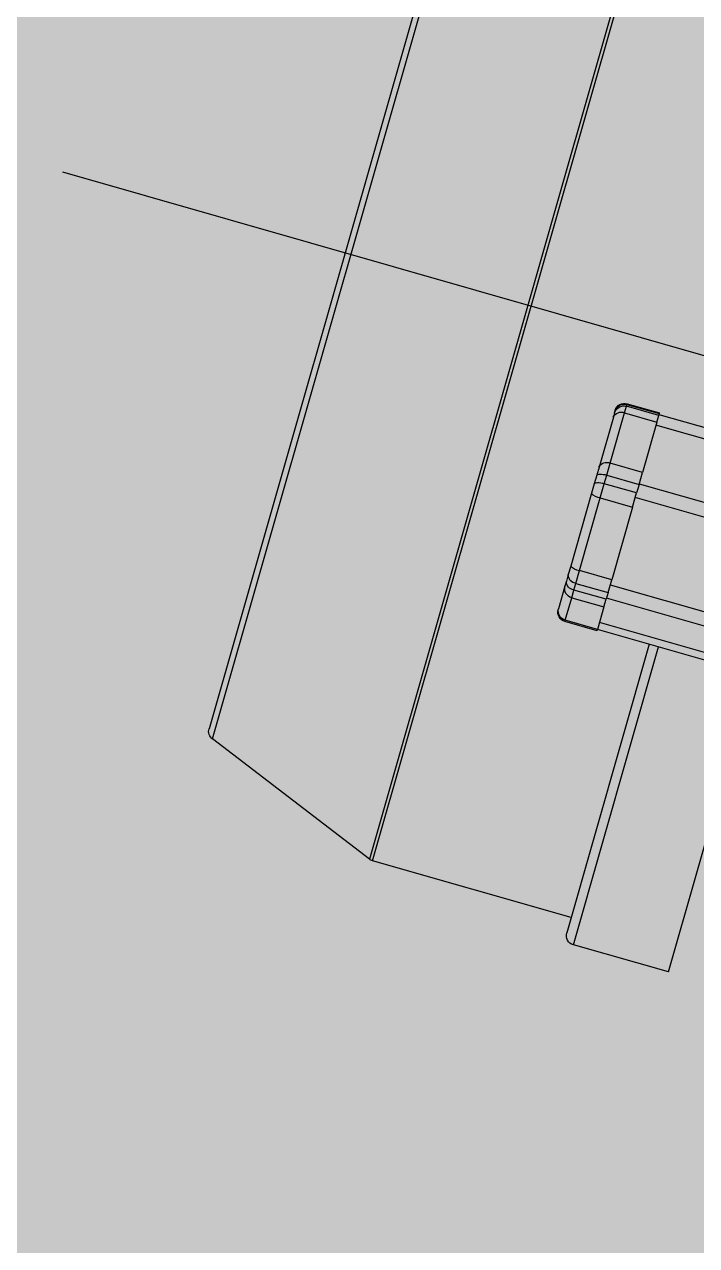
# Model space of a CAD drawing. Header units: millimetres. Extents: x -11451263 to 11578383104, y -507 to 1450429.
# Drawn here: x 12077915.9 to 12077972, y 1107272.6 to 1107374.4 of the extents above; entities that cross this region are included whole.
import ezdxf

# ---------------------------------------------------------------- set-up
doc = ezdxf.new("R2010")
doc.units = ezdxf.units.MM
doc.header["$MEASUREMENT"] = 0
doc.layers.get('0').update_dxf_attribs({"linetype": 'CONTINUOUS', "lineweight": 13})
doc.layers.get('Defpoints').update_dxf_attribs({"color": 5, "linetype": 'CONTINUOUS', "lineweight": 13})
doc.layers.add('KT-Net to mau', color=159, linetype='CONTINUOUS', lineweight=18)
doc.layers.add('SPE-MEP-Plumbing', color=90, linetype='CONTINUOUS', lineweight=0)
doc.layers.add('Thiet bi B boi', color=11, linetype='CONTINUOUS')

# ---------------------------------------------------------------- blocks, each defined once
blk = doc.blocks.new('BƠM BB 38774')
at = {"layer": 'Thiet bi B boi'}
for p, q in [((428740.19, 361574.89), (428740.19, 361695.09)), ((428740.55, 361695.02), (428740.55, 361574.96)), ((428759.74, 361582.49), (428759.74, 361687.49)), ((428760.37, 361686.56), (428760.37, 361583.42)), ((428791, 361634.99), (428124, 361634.99)), ((428724.28, 361627.79), (428712.38, 361627.79)), ((428727.78, 361627.95), (428724.28, 361627.95)), ((428724.28, 361627.88), (428724.28, 361627.95)), ((428724.28, 361627.88), (428724.28, 361627.78)), ((428727.78, 361627.88), (428724.28, 361627.88)), ((428724.28, 361627.78), (428724.28, 361627.67)), ((428724.28, 361627.67), (428727.78, 361627.67)), ((428724.28, 361626.96), (428724.28, 361627.67)), ((428727.78, 361626.96), (428724.28, 361626.96)), ((428724.28, 361626.96), (428724.28, 361621.52)), ((428727.78, 361627.88), (428727.78, 361627.95)), ((428727.78, 361627.67), (428727.78, 361627.88)), ((428727.78, 361626.96), (428727.78, 361627.67)), ((428727.78, 361621.52), (428727.78, 361626.96)), ((428712.38, 361626.63), (428724.28, 361626.63)), ((428728.78, 361626.95), (428728.78, 361626.9)), ((428728.78, 361626.9), (428728.78, 361626.7)), ((428728.78, 361626.7), (428728.78, 361626.22)), ((428728.78, 361626.22), (428728.78, 361620.79)), ((428724.28, 361621.52), (428727.78, 361621.52)), ((428724.28, 361620.22), (428724.28, 361621.52)), ((428727.78, 361620.22), (428727.78, 361621.52)), ((428728.78, 361620.79), (428728.78, 361619.91)), ((428724.28, 361620.28), (428712.38, 361620.28)), ((428727.78, 361620.22), (428724.28, 361620.22)), ((428724.28, 361620.22), (428724.28, 361619.75)), ((428724.28, 361619.75), (428724.28, 361619.29)), ((428727.78, 361619.29), (428727.78, 361620.22)), ((428728.78, 361619.91), (428728.78, 361618.99)), ((428712.38, 361618.78), (428724.28, 361618.78)), ((428724.28, 361619.29), (428727.78, 361619.29)), ((428724.28, 361617.74), (428724.28, 361619.29)), ((428727.78, 361617.74), (428727.78, 361619.29)), ((428728.78, 361618.99), (428728.78, 361617.96)), ((428727.78, 361617.74), (428724.28, 361617.74)), ((428724.28, 361617.74), (428724.28, 361609.87)), ((428727.78, 361609.87), (428727.78, 361617.74)), ((428728.78, 361617.96), (428728.78, 361610.08)), ((428724.28, 361609.34), (428712.38, 361609.34)), ((428724.28, 361609.87), (428727.78, 361609.87)), ((428724.28, 361608.49), (428724.28, 361609.87)), ((428727.78, 361608.49), (428727.78, 361609.87)), ((428728.78, 361610.08), (428728.78, 361609.16)), ((428728.78, 361609.16), (428728.78, 361608.45)), ((428707.37, 361572.24), (428707.37, 361608.09)), ((428712.38, 361607.89), (428724.28, 361607.89)), ((428727.78, 361608.49), (428724.28, 361608.49)), ((428724.28, 361608.49), (428724.28, 361608.13)), ((428724.28, 361608.13), (428724.28, 361607.77)), ((428727.78, 361607.77), (428727.78, 361608.49)), ((428728.78, 361608.45), (428728.78, 361607.89)), ((428728.78, 361607.89), (428728.78, 361605.45)), ((428724.28, 361607.77), (428727.78, 361607.77)), ((428724.28, 361606.94), (428724.28, 361607.77)), ((428727.78, 361606.94), (428724.28, 361606.94)), ((428724.28, 361606.94), (428724.28, 361604.5)), ((428727.78, 361606.94), (428727.78, 361607.77)), ((428727.78, 361604.5), (428727.78, 361606.94)), ((428728.78, 361605.45), (428728.78, 361605.36)), ((428712.38, 361605.25), (428724.28, 361605.25)), ((428712.38, 361604.51), (428724.28, 361604.51)), ((428717.67, 361572.24), (428717.67, 361604.51)), ((428718.67, 361604.51), (428718.67, 361573.24)), ((428724.28, 361604.5), (428727.78, 361604.5)), ((428724.28, 361604.36), (428724.28, 361604.5)), ((428724.28, 361604.36), (428727.78, 361604.36)), ((428727.78, 361604.36), (428727.78, 361604.5)), ((428740.55, 361574.96), (428759.74, 361582.49)), ((428718.67, 361574.89), (428740.19, 361574.89)), ((428707.37, 361572.24), (428717.67, 361572.24))]:
    blk.add_line(p, q, dxfattribs=at)
at = {"layer": 'Thiet bi B boi', "flags": 128}
for points in [[(428728.78, 361619.91), (428728.76, 361619.97), (428728.71, 361620.03), (428728.61, 361620.08), (428728.49, 361620.13), (428728.34, 361620.16), (428728.16, 361620.19), (428727.98, 361620.21), (428727.78, 361620.22)], [(428728.78, 361618.99), (428728.76, 361619.05), (428728.71, 361619.11), (428728.61, 361619.16), (428728.49, 361619.2), (428728.34, 361619.24), (428728.16, 361619.27), (428727.98, 361619.29), (428727.78, 361619.29)]]:
    blk.add_lwpolyline(points, dxfattribs=at)
at = {"layer": 'Thiet bi B boi'}
for centre, radius, start, end in [((428727.78, 361626.95), 1, 0, 90), ((428727.79, 361626.89), 0.989, 0.683, 90.6671), ((428727.79, 361626.68), 0.989, 0.683, 90.6671), ((428727.9, 361626.07), 0.9, 9.8469, 97.2562), ((428727.9, 361620.63), 0.9, 9.8469, 97.2562), ((428728.02, 361619.07), 1.35, 259.8044, 304.4162), ((428728.02, 361611.19), 1.35, 259.8044, 304.4162), ((428727.92, 361609.37), 0.887, 261.156, 346.8179), ((428727.92, 361608.65), 0.887, 261.156, 346.8179), ((428727.8, 361607.91), 0.977, 268.6586, 358.5926), ((428727.8, 361605.47), 0.977, 268.6586, 358.5926), ((428727.78, 361605.36), 1, 270, 0), ((428759.37, 361583.42), 1, 291.43, 0), ((428740.19, 361575.89), 1, 270, 291.43), ((428717.67, 361573.24), 1, 270, 0)]:
    blk.add_arc(centre, radius, start, end, dxfattribs=at)
blk = doc.blocks.new('A$C28B845C9')
at = {"layer": 'SPE-MEP-Plumbing', "xscale": -0.7999999999999999, "yscale": 0.8, "zscale": 0.8, "rotation": 344.0306489251268}
blk.add_blockref('BƠM BB 38774', (254798.62, -369061.21, 0), dxfattribs=at)
blk = doc.blocks.new('l3 hatch north')
at = {"true_color": 0xf28888}
h = blk.add_hatch(color=11, dxfattribs=at)
h.dxf.hatch_style = 1
edge = h.paths.add_edge_path()
edge.add_arc((12067777.96, 1591954.07), 10786.77, 116.688833, 139.659031, ccw=False)
edge.add_arc((12065362.28, 1597191.63), 5025.99, 80.17216, 118.90222, ccw=False)
edge.add_arc((12065360.23, 1597283.58), 4935.76, 51.15696, 79.96644, ccw=False)
edge.add_line((12068455.88, 1601127.89), (12074702.55, 1595959.96))
edge.add_arc((12078138.99, 1599771.03), 5131.61, 227.95899, 237.24787)
edge.add_line((12075362.76, 1595455.25), (12074102.63, 1593929.37))
edge.add_line((12074102.63, 1593929.37), (12080579.5, 1588580.52))
edge.add_arc((12078611.51, 1585300.34), 3825.25, -11.16173, 59.03781, ccw=False)
edge.add_line((12082364.41, 1584559.85), (12080860.2, 1579171.15))
edge.add_arc((12082407.8, 1578761.24), 1600.96, 165.16459, 253.77999)
edge.add_line((12081960.61, 1577224), (12083459.92, 1576800.34))
edge.add_line((12083459.92, 1576800.34), (12083913.78, 1578406.52))
edge.add_line((12083913.78, 1578406.52), (12085010.14, 1578096.72))
edge.add_line((12085010.14, 1578096.72), (12085064.52, 1578289.18))
edge.add_line((12085064.52, 1578289.18), (12087432.52, 1577620.05))
edge.add_line((12087432.52, 1577620.05), (12086925.35, 1575825.25))
edge.add_line((12086925.35, 1575825.25), (12111654.03, 1568830.2))
edge.add_line((12111654.03, 1568830.2), (12097509.92, 1572827.79))
edge.add_line((12097509.92, 1572827.79), (12096694, 1569943.29))
edge.add_line((12096694, 1569943.29), (12082642.29, 1573913.91))
edge.add_arc((12083458.06, 1576800.86), 3000, 230.44883, 254.22122, ccw=False)
edge.add_line((12081547.76, 1574487.7), (12079856.15, 1575884.69))
edge.add_line((12079856.15, 1575884.69), (12074206.97, 1580549.99))
edge.add_line((12074206.97, 1580549.99), (12074525.23, 1580935.38))
edge.add_line((12074525.23, 1580935.38), (12065810.18, 1588132.85))
edge.add_line((12065810.18, 1588132.85), (12050084.27, 1569085.9))
edge.add_line((12050084.27, 1569085.9), (12055250.35, 1564819.56))
edge.add_arc((12057430.84, 1567459.9), 3424.32, 230.44882, 313.33083)
edge.add_line((12059780.64, 1564969.04), (12061886.26, 1567515.47))
edge.add_line((12061886.26, 1567515.47), (12054098.59, 1573946.81))
edge.add_line((12054098.59, 1573946.81), (12055942.53, 1576179.62))
edge.add_line((12055942.53, 1576179.62), (12063730.2, 1569748.27))
edge.add_line((12063730.2, 1569748.27), (12067961.52, 1574871.94))
edge.add_line((12067961.52, 1574871.94), (12068886.78, 1574107.82))
edge.add_line((12068886.78, 1574107.82), (12074206.97, 1580549.99))
edge.add_line((12074206.97, 1580549.99), (12079856.15, 1575884.69))
edge.add_line((12079856.15, 1575884.69), (12081547.76, 1574487.7))
edge.add_arc((12083458.06, 1576800.86), 3000, 230.44883, 254.22122)
edge.add_line((12082642.29, 1573913.91), (12086108.5, 1572934.45))
edge.add_line((12086108.5, 1572934.45), (12084476.83, 1567056.48))
edge.add_line((12084476.83, 1567056.48), (12095035.21, 1564073.22))
edge.add_line((12095035.21, 1564073.22), (12097509.92, 1572827.79))
edge.add_line((12097509.92, 1572827.79), (12111654.03, 1568830.2))
edge.add_line((12111654.03, 1568830.2), (12109283.3, 1560469.19))
edge.add_arc((12093320.71, 1575918.59), 22214.59, 292.793496, 315.935987, ccw=False)
edge.add_arc((12093298.89, 1575950.5), 22252.46, 254.792624, 292.813462, ccw=False)
edge.add_arc((12089313.04, 1565438.09), 11116.08, 224.694292, 260.413304, ccw=False)
edge.add_line((12081410.96, 1557619.89), (12080681.18, 1558229.78))
edge.add_arc((12067930.29, 1542235.32), 20455.02, 51.437935, 56.069187)
edge.add_arc((12067984.14, 1542375.13), 20308.99, 55.975037, 81.903475)
edge.add_arc((12067930.29, 1542235.32), 20455.02, 81.809325, 105.631304)
edge.add_arc((12067938.79, 1542214.18), 20477.66, 105.638269, 128.716096)
edge.add_line((12055130.79, 1558191.98), (12046773.06, 1565076.38))
edge.add_line((12046773.06, 1565076.38), (12043207.18, 1560758.5))
edge.add_line((12043207.18, 1560758.5), (12045674.56, 1558720.84))
edge.add_line((12045674.56, 1558720.84), (12047075.45, 1560417.16))
edge.add_line((12047075.45, 1560417.16), (12052958.18, 1555559.07))
edge.add_line((12052958.18, 1555559.07), (12049171.29, 1550969.88))
edge.add_line((12049171.29, 1550969.88), (12047185.11, 1548562.9))
edge.add_arc((12038306.35, 1559726.13), 14263.6, 285.19234, 308.497261, ccw=False)
edge.add_line((12042044.27, 1545961.02), (12033444.61, 1542693.7))
edge.add_arc((12032076.87, 1546537.06), 4079.48, 184.64306, 289.5892, ccw=False)
edge.add_arc((12089443.33, 1544277.48), 61462.84, 171.7570062, 178.2011574, ccw=False)
edge.add_arc((12090395.2, 1544187.72), 62417.77, 165.1780988, 171.8007352, ccw=False)
edge.add_arc((12070027.31, 1550023.57), 41236.95, 159.167013, 165.777288, ccw=False)
edge.add_arc((12037505.71, 1561823.84), 6666.57, 146.372654, 154.543605, ccw=False)
edge.add_line((12031954.75, 1565515.71), (12037146.87, 1571794.02))
edge.add_line((12037146.87, 1571794.02), (12039596.78, 1574760.6))
edge.add_arc((12040213.7, 1574251.19), 800.05, 50.45444, 140.4522, ccw=False)
edge.add_line((12040723.08, 1574868.13), (12041981.89, 1573828.55))
edge.add_arc((12042393.29, 1574455.74), 750.08, 236.73741, 318.61248)
edge.add_line((12042956.04, 1573959.83), (12047186.29, 1579082.21))
edge.add_arc((12045700.6, 1579824.37), 1660.74, 333.4561, 379.35022)
edge.add_arc((12051091.76, 1582096.74), 4194.09, 142.31596, 204.24266, ccw=False)
edge.add_line((12047772.58, 1584660.61), (12047967.93, 1584897.15))
edge.add_line((12047967.93, 1584897.15), (12059556.23, 1598936.73))

msp = doc.modelspace()

# ---------------------------------------------------------------- block references
at = {"layer": 'Defpoints'}
msp.add_blockref('A$C28B845C9', (12073319.99, 1103903.74), dxfattribs=at)
at = {"layer": 'KT-Net to mau'}
msp.add_blockref('l3 hatch north', (-23551.5, -459267, 0), dxfattribs=at)

doc.saveas('drawing.dxf')
